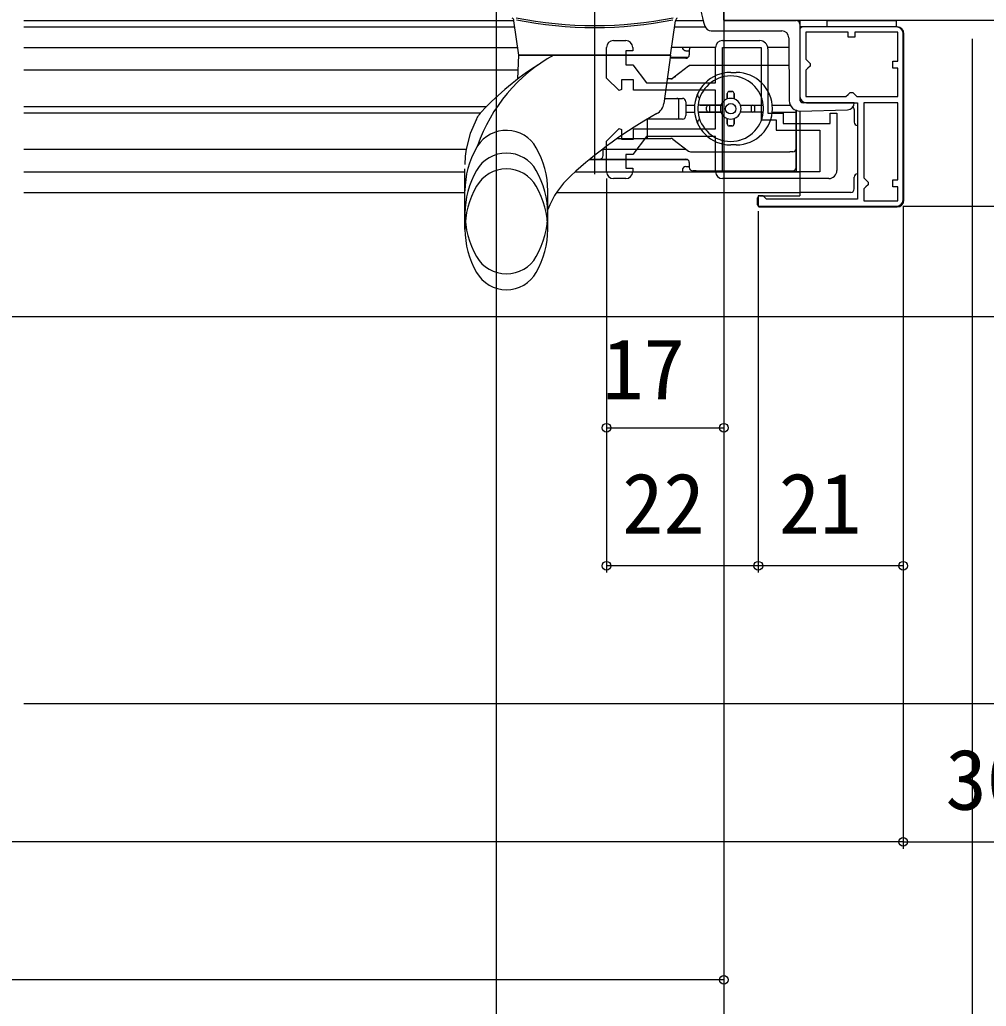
# Model space of a CAD drawing. Units: millimetres, scale not verified. Extents: x -525 to 525, y -783 to 778.
# Drawn here: x 223 to 363, y -639.5 to -496.6 of the extents above; entities that cross this region are included whole.
import ezdxf
from ezdxf.enums import TextEntityAlignment as Align

# ---------------------------------------------------------------- set-up
doc = ezdxf.new("R2010")
doc.units = ezdxf.units.MM
doc.header["$LTSCALE"] = 4
for name, color, linetype in [('0-3_YKK_11', 7, 'Continuous'), ('0-4_YKK_11E', 7, 'Continuous'), ('0-5_YKK_12', 2, 'Continuous'), ('0-6_YKK_13', 4, 'Continuous'), ('0-8_YKK_D', 6, 'Continuous'), ('0-A_YSS_K', 3, 'Continuous')]:
    doc.layers.add(name, color=color, linetype=linetype)
doc.styles.add('ＭＳ ゴシック', font='')
doc.styles.get('ＭＳ ゴシック').set_extended_font_data('MS Gothic')

msp = doc.modelspace()

# ---------------------------------------------------------------- linework, layer by layer
at = {"layer": '0-3_YKK_11'}
msp.add_line((351, -522.6), (351, -498.6), dxfattribs=at)
for points in [[(381, -382.7), (381, -443.3), (409, -443.3), (409, -446.7), (407.1, -446.7), (406.6, -446.2), (406.1, -445.7), (381, -445.7), (381, -496.7), (379.5, -496.7), (379.5, -509.2), (381, -509.2), (381, -511.7), (377, -511.7), (377, -496.7), (325, -496.7), (325, -494.9), (327, -494.9), (327, -486.7), (330.3, -486.7)], [(350, -497.6), (336, -497.6), (336, -507.6)], [(337, -508.6), (344.4, -508.6), (344.4, -522.6), (331.2, -522.6), (331, -522.4), (330.7, -522.1), (330, -522.1), (330, -523.6), (350, -523.6)]]:
    msp.add_lwpolyline(points, dxfattribs=at)
for points in [[(344.3, -507.7), (350.2, -507.7), (350.2, -503.6), (349.5, -503.6), (349.5, -502.6), (350.2, -502.6), (350.2, -498.4), (344, -498.4), (344, -499.1), (343, -499.1), (343, -498.4), (336.9, -498.4), (336.9, -502.3), (337.2, -502.6), (337.5, -502.9), (337.5, -503.3), (337.2, -503.6), (336.9, -503.9), (336.9, -507.7), (342.7, -507.7), (343, -507.4), (343.3, -507.1), (343.7, -507.1), (344, -507.4)], [(345.3, -508.6), (345.3, -519.5), (345.6, -519.8), (345.9, -520.1), (345.9, -520.5), (345.6, -520.8), (345.3, -521.1), (345.3, -522.8), (350.2, -522.8), (350.2, -520.8), (349.5, -520.8), (349.5, -519.8), (350.2, -519.8), (350.2, -508.6)]]:
    msp.add_lwpolyline(points, close=True, dxfattribs=at)
for centre, start, end in [((350, -498.6), 0.00001, 89.99999), ((337, -507.6), 180.00001, 269.99999), ((350, -522.6), 270.00001, 359.99999)]:
    msp.add_arc(centre, 1, start, end, dxfattribs=at)
at = {"layer": '0-4_YKK_11E'}
for p, q in [((309, -499.6), (310.8, -499.6)), ((324.8, -499.6), (330.2, -499.6)), ((310.8, -519.6), (309, -519.6)), ((340.2, -519.6), (324.8, -519.6))]:
    msp.add_line(p, q, dxfattribs=at)
for points in [[(308, -518.6), (308, -514.176), (309.83, -512.346), (310.2, -512.5), (310.2, -513.9), (311.9, -513.9), (311.9, -512.4), (323.8, -512.4), (323.8, -506.8), (311.9, -506.8), (311.9, -505.3), (310.2, -505.3), (310.2, -506.7), (309.83, -506.854), (308, -505.024), (308, -500.6)], [(311.8, -500.6), (311.8, -501.1), (310.8, -501.1), (310.8, -503.1), (311.8, -503.1), (313.8, -505.7), (323.8, -505.7), (323.8, -500.6)], [(331.4, -500.8), (331.4, -510.1), (333.6, -510.1), (333.6, -511.6), (340.4, -511.6), (340.4, -510.1), (341.4, -510.1), (341.4, -518.4)], [(323.8, -518.6), (323.8, -513.5), (313.8, -513.5), (311.8, -516.1), (310.8, -516.1), (310.8, -518.1), (311.8, -518.1), (311.8, -518.6)]]:
    msp.add_lwpolyline(points, dxfattribs=at)
msp.add_lwpolyline([(324.8, -518.6), (324.8, -500.6), (330.4, -500.6), (330.4, -511.1), (332.6, -511.1), (332.6, -512.6), (338.9, -512.6), (338.9, -518.6)], close=True, dxfattribs=at)
for centre, radius, start, end in [((309, -500.6), 1, 90.00001, 179.99999), ((310.8, -500.6), 1, 0.00001, 89.99999), ((324.8, -500.6), 1, 90.00001, 179.99999), ((330.2, -500.8), 1.2, 0.00001, 89.99999), ((309, -518.6), 1, 180.00001, 269.99999), ((310.8, -518.6), 1, 270.00001, 359.99999), ((324.8, -518.6), 1, 180.00001, 269.99999), ((340.2, -518.4), 1.2, 270.00001, 359.99999)]:
    msp.add_arc(centre, radius, start, end, dxfattribs=at)
at = {"layer": '0-5_YKK_12'}
for p, q in [((223.591, -496.7), (294.597, -496.7)), ((318.002, -496.7), (322.021, -496.7)), ((325, -496.7), (325.501, -496.7)), ((336, -496.7), (336, -508.1)), ((223.59, -497.6), (294.723, -497.6)), ((223.59, -497.6), (294.723, -497.6)), ((317.876, -497.6), (322.288, -497.6)), ((223.59, -500.6), (295.145, -500.6)), ((323.8, -500.6), (317.454, -500.6)), ((334.422, -500.6), (331.396, -500.6)), ((223.59, -503.85), (295.224, -503.85)), ((223.59, -509.15), (290.619, -509.15)), ((223.59, -510.05), (289.774, -510.05)), ((336, -509.806), (336, -511.6)), ((223.59, -515.35), (287.666, -515.35)), ((307.503, -515.35), (319.534, -515.35)), ((223.59, -518.6), (287.499, -518.6)), ((303.52, -518.6), (336, -518.6)), ((223.59, -521.6), (287.499, -521.6)), ((300.774, -521.6), (336, -521.6))]:
    msp.add_line(p, q, dxfattribs=at)
at = {"layer": '0-6_YKK_13'}
for p, q in [((306.299, -518.955), (306.299, -468.921)), ((325, -494.165), (325, -496.7)), ((295.299, -501.7), (294.599, -496.713)), ((317.299, -501.7), (318, -496.713)), ((325, -496.7), (335.5, -496.7)), ((336, -497.2), (336, -508.1)), ((323.196, -498.184), (325, -498.2)), ((325, -498.2), (333.409, -498.2)), ((336, -498.1), (336, -508.1)), ((350.1, -497.6), (336.5, -497.6)), ((351.1, -522.7), (351.1, -498.6)), ((334.409, -499.191), (334.489, -508.32)), ((295.179, -505.152), (295.299, -501.7)), ((295.299, -501.7), (317.299, -501.7)), ((317.299, -501.7), (295.299, -501.7)), ((317.299, -501.7), (316.314, -508.709)), ((319.503, -501.067), (320.003, -501.067)), ((320.003, -500.967), (320.003, -501.667)), ((319.589, -502.167), (317.234, -502.167)), ((319.803, -502.067), (317.248, -502.067)), ((334.444, -503.217), (320.175, -503.217)), ((326.003, -504.217), (326.803, -504.217)), ((317.503, -505.158), (316.813, -505.158)), ((317.503, -505.158), (317.639, -505.053)), ((325.003, -504.817), (325.034, -504.817)), ((326.973, -504.817), (327.003, -504.817)), ((325.503, -507.267), (325.503, -508.052)), ((325.503, -508.052), (325.503, -507.267)), ((326.203, -506.967), (325.803, -506.967)), ((325.803, -506.967), (326.203, -506.967)), ((326.503, -507.267), (326.503, -508.052)), ((326.503, -508.052), (326.503, -507.267)), ((316.419, -507.967), (319.003, -507.967)), ((318.503, -510.667), (318.503, -508.267)), ((319.503, -508.467), (319.503, -510.467)), ((289.937, -509.855), (289.932, -509.862)), ((319.503, -508.967), (320.777, -508.967)), ((319.503, -509.967), (320.777, -509.967)), ((324.589, -508.967), (321.28, -508.967)), ((324.589, -509.967), (321.28, -509.967)), ((321.581, -508.967), (324.589, -508.967)), ((321.581, -509.967), (324.589, -509.967)), ((322.503, -509.667), (322.503, -509.267)), ((322.503, -509.667), (322.503, -509.267)), ((323.003, -509.967), (323.003, -508.967)), ((327.417, -508.967), (330.727, -508.967)), ((327.417, -508.967), (330.425, -508.967)), ((330.727, -509.967), (327.417, -509.967)), ((329.003, -509.967), (329.003, -508.967)), ((329.503, -509.667), (329.503, -509.267)), ((329.503, -509.667), (329.503, -509.267)), ((332.029, -508.967), (334.642, -508.967)), ((332.029, -509.967), (335.503, -509.967)), ((335.503, -509.65), (335.503, -518.6)), ((335.503, -515.217), (335.503, -509.65)), ((336, -509.807), (336, -522.1)), ((336.028, -509.806), (342.926, -509.626)), ((343.9, -509.6), (343.9, -511.4)), ((319.003, -510.967), (313.932, -510.967)), ((325.503, -510.881), (325.503, -511.667)), ((325.503, -511.667), (325.503, -510.881)), ((326.503, -510.881), (326.503, -511.667)), ((326.503, -511.667), (326.503, -510.881)), ((326.203, -511.967), (325.803, -511.967)), ((325.803, -511.967), (326.203, -511.967)), ((309.587, -513.763), (313.909, -513.763)), ((313.909, -513.763), (317.34, -513.763)), ((317.639, -513.869), (319.868, -515.611)), ((325.034, -514.117), (325.003, -514.117)), ((327.003, -514.117), (326.973, -514.117)), ((307.503, -516.267), (307.503, -515.284)), ((320.175, -515.717), (334.59, -515.717)), ((326.803, -514.717), (326.003, -514.717)), ((335.003, -515.717), (334.59, -515.717)), ((319.803, -516.867), (305.503, -516.867)), ((305.625, -516.767), (308.003, -516.767)), ((308.003, -516.767), (319.589, -516.767)), ((320.003, -517.267), (320.003, -517.967)), ((287.499, -526.95), (287.499, -518.2)), ((319.503, -517.867), (320.003, -517.867)), ((321.003, -518.467), (320.503, -518.467)), ((321.003, -518.467), (335.003, -518.467)), ((343.9, -521.1), (343.9, -519.4)), ((343.4, -521.6), (336, -521.6)), ((329.9, -523.4), (329.9, -522.4)), ((330.2, -522.1), (336, -522.1)), ((330.2, -523.7), (350.1, -523.7))]:
    msp.add_line(p, q, dxfattribs=at)
msp.add_lwpolyline([(340, -497.6), (340, -496.68), (350, -496.68), (350, -497.6)], close=True, dxfattribs=at)
for points in [[(319.868, -503.322), (318.638, -504.277), (317.639, -505.053)], [(320.175, -503.217), (320.003, -503.217), (319.868, -503.322)], [(343.9, -508.626), (343.9, -508.6), (336.5, -508.6)], [(289.151, -510.977), (289.252, -510.8), (289.359, -510.626), (289.472, -510.456), (289.59, -510.289), (289.759, -510.068), (289.939, -509.854)], [(289.151, -510.977), (289.252, -510.8), (289.359, -510.626), (289.472, -510.456), (289.59, -510.289), (289.759, -510.068), (289.932, -509.862)], [(321.581, -508.967), (321.466, -508.967), (321.414, -508.967), (321.368, -508.967), (321.331, -508.967), (321.303, -508.967), (321.287, -508.967), (321.28, -508.967)], [(321.28, -509.967), (321.287, -509.967), (321.303, -509.967), (321.331, -509.967), (321.368, -509.967), (321.414, -509.967), (321.466, -509.967), (321.581, -509.967)], [(330.425, -509.967), (330.54, -509.967), (330.592, -509.967), (330.638, -509.967), (330.675, -509.967), (330.704, -509.967), (330.719, -509.967), (330.727, -509.967)], [(289.151, -510.986), (288.234, -513.068), (287.671, -515.322), (287.543, -516.33), (287.487, -517.544)], [(313.952, -513.263), (313.952, -511.991), (313.952, -511.467)], [(335.503, -517.967), (335.503, -516.217), (335.503, -515.217)], [(299.499, -526.95), (299.499, -524.066), (299.499, -521.075)]]:
    msp.add_lwpolyline(points, dxfattribs=at)
msp.add_circle((326.003, -509.467), 0.75, dxfattribs=at)
for centre, radius, start, end in [((337.125, -492.7), 15.625, 162.21648, 197.85555), ((294.103, -496.783), 0.5, 8, 60.10277), ((306.299, -439.62), 57.8, 258.63714, 281.36286), ((306.299, -439.9), 57.8, 258.68311, 281.31689), ((318.495, -496.783), 0.5, 119.89723, 172), ((323.204, -497.184), 1, 197.85555, 269.5), ((335.5, -497.2), 0.5, 0, 90), ((333.409, -499.2), 1, 0.5, 90), ((336.5, -498.1), 0.5, 90, 180), ((350.1, -498.6), 1, 0, 90), ((311.929, -522.61), 23.9, 118.9674, 161.04434), ((319.503, -500.567), 0.5, 183.82978, 219.07095), ((319.503, -500.567), 0.5, 219.07095, 270), ((319.503, -501.667), 0.5, 270, 0), ((320.503, -500.967), 0.5, 132.84403, 180), ((321.179, -539.4), 43, 122.48461, 136.59983), ((320.175, -503.717), 0.5, 90, 127.83789), ((326.003, -509.467), 5.25, 90, 270), ((326.803, -509.467), 5.25, 270, 90), ((317.332, -504.658), 0.5, 270, 307.83789), ((317.767, -504.367), 0.5, 270, 303.61479), ((326.003, -509.467), 4.75, 6.04233, 173.95767), ((325.003, -505.317), 0.5, 90, 120.18877), ((327.003, -505.317), 0.5, 59.81123, 90), ((321.695, -507.467), 0.5, 155.09894, 248.1159), ((325.803, -507.267), 0.3, 90, 180), ((325.803, -507.267), 0.3, 90, 180), ((326.203, -507.267), 0.3, 360, 90), ((326.203, -507.267), 0.3, 360, 90), ((314.334, -508.431), 2, 299.14287, 352), ((318.203, -508.267), 0.3, 0, 90), ((319.003, -508.467), 0.5, 0, 90), ((326.003, -509.467), 1.5, 109.47123, 160.52878), ((326.003, -509.467), 1.5, 70.52877, 109.47123), ((326.003, -509.467), 1.5, 19.47122, 70.52877), ((335.989, -508.307), 1.5, 180.5, 271.5), ((336.5, -508.1), 0.5, 180, 270), ((342.9, -508.626), 1, 271.5, 0), ((347.449, -567.823), 66, 119.14287, 132.53524), ((326.003, -509.467), 4.75, 173.95767, 186.04233), ((326.003, -509.467), 4.75, 186.04233, 353.95767), ((322.803, -509.267), 0.3, 90, 180), ((322.803, -509.267), 0.3, 90, 180), ((322.803, -509.667), 0.3, 180, 270), ((322.803, -509.667), 0.3, 180, 270), ((326.003, -509.467), 1.5, 160.52878, 199.47122), ((326.003, -509.467), 1.5, 199.47122, 250.52877), ((326.003, -509.467), 1.5, 289.47123, 340.52878), ((326.003, -509.467), 1.5, 340.52878, 19.47122), ((329.203, -509.267), 0.3, 0, 90), ((329.203, -509.267), 0.3, 0, 90), ((329.203, -509.667), 0.3, 270, 0), ((329.203, -509.667), 0.3, 270, 360), ((326.003, -509.467), 4.75, 353.95767, 6.04233), ((343.4, -509.6), 0.5, 0, 51.37691), ((318.203, -510.667), 0.3, 270, 0), ((319.003, -510.467), 0.5, 270, 0), ((321.695, -511.467), 0.5, 111.8841, 204.90106), ((326.003, -509.467), 1.5, 250.52877, 289.47123), ((325.803, -511.667), 0.3, 180, 270), ((325.803, -511.667), 0.3, 180, 270), ((326.203, -511.667), 0.3, 270, 0), ((326.203, -511.667), 0.3, 270, 360), ((344.4, -511.4), 0.5, 180, 270), ((293.499, -517.611), 5, 29.86283, 146.75851), ((317.331, -514.263), 0.5, 51.9917, 90), ((325.003, -513.617), 0.5, 239.81123, 270), ((327.003, -513.617), 0.5, 270, 300.18877), ((300.031, -521.361), 12.531, 150.13717, 180), ((293.499, -517.611), 5, 146.75851, 150.13717), ((293.499, -520.901), 5, 29.86283, 150.13717), ((286.968, -521.361), 12.531, 0, 29.86283), ((320.175, -515.217), 0.5, 231.9917, 270), ((335.003, -515.217), 0.5, 270, 0), ((307.003, -516.267), 0.5, 270, 0), ((319.503, -517.267), 0.5, 0, 90), ((300.031, -524.651), 12.531, 150.13717, 209.86283), ((293.499, -523.2), 5, 29.86283, 150.13717), ((286.968, -524.651), 12.531, 330.13717, 29.86283), ((319.503, -518.367), 0.5, 90, 180), ((319.503, -518.367), 0.5, 180, 207.82627), ((320.503, -517.967), 0.5, 180, 270), ((335.003, -517.967), 0.5, 270, 0), ((344.4, -519.4), 0.5, 90, 180), ((311.619, -528.769), 13, 132.53524, 158.78961), ((300.031, -526.95), 12.531, 150.13717, 180), ((286.968, -526.95), 12.531, 0, 29.86283), ((343.4, -521.1), 0.5, 270, 0), ((330.2, -522.4), 0.3, 90, 180), ((350.1, -522.7), 1, 270, 0), ((330.2, -523.4), 0.3, 180, 270), ((300.031, -526.95), 12.531, 180, 209.86283), ((286.968, -526.95), 12.531, 330.13717, 0), ((293.499, -528.401), 5, 209.86283, 330.13717), ((293.499, -530.7), 5, 209.86283, 330.13717)]:
    msp.add_arc(centre, radius, start, end, dxfattribs=at)
for centre, major_axis, start_param, end_param in [((313.909, -511.467), (0, 0.5), 4.712389, 6.2831853), ((313.909, -513.263), (0, -0.5), 6.2831853, 7.8539816)]:
    msp.add_ellipse(centre, major_axis=major_axis, ratio=0.087489, start_param=start_param, end_param=end_param, dxfattribs=at)
at = {"layer": '0-8_YKK_D'}
for p, q in [((292.001, -482.7), (292.001, -656.7)), ((325, -496.8), (325, -636.7)), ((325, -496.8), (325, -556.7)), ((325, -497.2), (325, -656.7)), ((361, -499.351), (361, -716.7)), ((361, -500.351), (361, -656.7)), ((325, -500.983), (325, -656.7)), ((361, -515.7), (361, -716.7)), ((308, -519.6), (308, -556.7)), ((308, -519.6), (308, -576.7)), ((330, -524.3), (330, -576.7)), ((351, -523.6), (351, -576.7)), ((351, -523.6), (430, -523.6)), ((330, -527.291), (330, -576.7)), ((351, -527.876), (351, -616.7)), ((351, -533.188), (351, -616.7)), ((152.001, -539.6), (450, -539.6)), ((308, -555.7), (325, -555.7)), ((330, -575.7), (308, -575.7)), ((351, -575.7), (330, -575.7)), ((351, -615.7), (51, -615.7)), ((351, -615.7), (381, -615.7)), ((325, -635.7), (97, -635.7))]:
    msp.add_line(p, q, dxfattribs=at)
for centre in [(308, -555.7), (325, -555.7), (308, -575.7), (330, -575.7), (330, -575.7), (351, -575.7), (351, -615.7), (351, -615.7), (325, -635.7)]:
    msp.add_circle(centre, 0.637, dxfattribs=at)
at = {"layer": '0-A_YSS_K'}
msp.add_line((381.003, -595.7), (223.591, -595.7), dxfattribs=at)

# ---------------------------------------------------------------- texts
at = {"layer": '0-8_YKK_D', "style": 'ＭＳ ゴシック'}
for s, p in [('17', (307.398, -554.2)), ('22', (310.273, -573.7)), ('21', (332.966, -573.7)), ('30', (357.136, -613.7))]:
    msp.add_text(s, height=8.798, dxfattribs=at).set_placement(p, align=Align.BOTTOM_LEFT)

doc.saveas('drawing.dxf')
